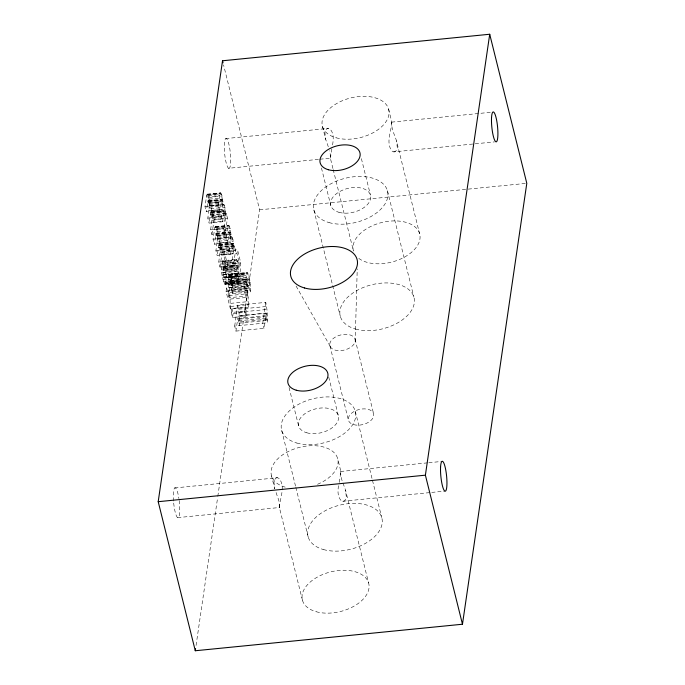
<?xml version="1.0" encoding="UTF-8"?>
<svg xmlns="http://www.w3.org/2000/svg" width="685" height="685" viewBox="0 0 685 685"><rect width="100%" height="100%" fill="white"/><g stroke="black" fill="none" stroke-linecap="round" stroke-linejoin="round"><path stroke-width="0.51" stroke-dasharray="3.42 2.57" d="M238.175 275.927L239.356 281.338L238.791 282.777L224.706 284.095C221.623 277.04 220.373 268.135 222.762 260.754L236.522 259.401L237.798 261.644L238.971 267.227L224.654 268.708L223.815 266.859L222.95 272.81L224.183 278.127L237.892 276.714L238.175 275.927L224.808 277.254L224.183 278.127M238.448 282.956L238.072 282.768C234.981 275.712 233.731 266.808 236.119 259.427L236.522 259.401M232.455 293.728L232.592 288.077L231.599 280.644L230.271 275.815L229.441 274.437L228.747 274.642L228.062 281.792L229.098 297.735L247.131 295.946L246.086 277.879L246.523 273.52L247.473 272.647L249.982 280.67L250.487 291.93L232.455 293.728C230.228 289.584 232.283 284.617 230.014 280.525L229.398 285.157L230.451 309.072L248.484 307.282L247.431 283.367L248.056 278.735C250.325 282.828 248.261 287.794 250.487 291.93M355.198 341.241A12.998 7.758 -14 0 0 337.166 336.147A12.998 7.758 -14 0 0 335.136 350.112A12.998 7.758 -14 0 0 355.198 341.241L357.236 268.914M339.263 482.428L340.865 471.451L337.628 458.445M209.113 208.874L209.113 204.455L208.035 200.671L206.228 211.682L219.585 210.363L221.144 200.011L221.709 199.592C224.543 206.87 219.371 214.602 222.419 221.769L209.062 223.096L207.812 218.078L209.113 208.874L224.903 207.255L226.024 215.569L212.667 216.897L211.545 208.582L210.672 206.022L209.867 205.628L208.771 197.443L207.358 194.155L206.69 195.285L204.978 206.673L206.228 211.682M212.667 216.897L212.966 214.833L226.324 213.506L227.471 218.13L225.271 233.225L211.913 234.553L210.663 229.535L212.093 218.686L210.92 212.025L209.062 223.096M217.205 241.385L217.196 236.967L216.126 233.183L214.311 244.194L227.668 242.867L229.235 232.523L229.792 232.104C232.635 239.382 227.463 247.114 230.511 254.281L217.145 255.599L215.903 250.59L217.205 241.385L232.994 239.767L234.107 248.081L220.75 249.4L219.637 241.094L218.763 238.526L217.95 238.14L216.862 229.954L215.45 226.658L214.773 227.788L213.061 239.176L214.311 244.194M220.75 249.4L221.05 247.345L234.416 246.018L235.563 250.642L233.362 265.737L219.996 267.064L218.755 262.047L220.176 251.198L219.003 244.536L217.145 255.599M225.271 233.225C222.043 226.067 227.797 217.787 224.278 210.697L210.92 212.025M233.362 265.737L232.112 260.72L233.534 249.871L232.361 243.209L230.511 254.281M226.478 277.708L227.42 264.29L224.123 251.018L237.481 249.7L240.786 262.963L239.836 276.38L226.478 277.708L224.654 268.708M224.123 251.018L223.575 254.76L225.93 264.222L225.613 268.546L224.44 262.971L223.593 261.105L222.762 260.754M238.971 267.227L239.288 262.894L236.933 253.433L237.481 249.7M237.892 276.714L236.822 275.156L236.308 271.483L237.173 265.532L239.836 276.38M302.496 600.394L279.394 507.534C280.516 502.764 277.211 496.788 275.909 491.89M332.927 168.501L330.358 158.184L330.804 157.113L329.528 150.76M340.865 471.451C339.871 477.308 343.724 484.278 345.514 490.152L368.616 583.021M388.592 109.095L391.829 122.101C390.835 127.958 394.688 134.928 396.487 140.802L419.58 233.671M331.865 148.842L330.358 158.184M332.585 144.955C333.424 139.766 334.075 133.447 330.247 129.242L328.457 128.395L326.822 128.557L324.784 131.743L325.709 139.483L328.475 147.249M338.501 485.674C337.739 490.58 337.388 496.471 340.976 500.392L342.765 501.24L344.409 501.077L346.447 497.892L345.514 490.152M211.913 234.553L214.114 219.457L212.966 214.833M219.585 210.363L218.335 205.346L220.048 193.958L220.724 192.827L222.137 196.115L223.224 204.301L224.029 204.695L224.903 207.255M222.419 221.769L224.278 210.697M226.024 215.569L226.324 213.506M219.996 267.064L222.205 251.969L221.05 247.345M232.994 239.767L232.121 237.198L231.307 236.813L230.22 228.627L228.807 225.339L228.139 226.47L226.427 237.849L227.668 242.867M230.451 309.072L226.076 291.485L226.615 287.777L249.323 285.491M234.107 248.081L234.416 246.018M231.299 312.497L231.881 308.507L245.247 307.18L246.489 312.197L245.906 316.187L232.549 317.515L231.299 312.497L244.665 311.17L245.247 307.18M232.549 317.515L233.131 313.516L231.881 308.507M234.681 326.086L237.738 305.159L265.789 302.376C267.022 309.012 268.015 316.033 267.356 322.772L234.681 326.086L235.931 331.103L263.982 328.32L266.182 313.259L238.123 316.042L235.931 331.103M248.484 307.282L244.108 289.695L244.648 285.988L247.131 295.946M237.738 305.159C238.962 311.795 239.956 318.816 239.296 325.555L238.123 316.042M196.056 645.467L217.65 497.43M217.804 496.377L259.606 209.824L223.558 64.904M265.789 302.376L262.74 323.303L263.982 328.32M225.091 284.284L225.999 282.665L224.808 277.254M225.656 138.593L328.457 128.395M391.537 122.135L492.849 112.083M228.602 168.279A15.044 2.868 84.3 0 0 229.569 147.421A15.044 2.868 84.3 0 0 224.337 144.501A15.044 2.868 84.3 0 0 228.602 168.279L318.962 159.314M319.861 159.228L330.658 158.149M391.829 122.101C391.435 131.289 385.518 142.583 391.94 151.042L393.729 151.89L474.174 143.91M475.236 143.807L494.399 141.906M207.358 194.155L220.724 192.827M206.973 194.403L220.33 193.084M207.795 194.583L221.152 193.256M206.69 195.285L220.048 193.958M208.274 195.679L221.632 194.36M206.382 197.015L219.748 195.687M208.771 197.443L222.137 196.115M209.148 199.181L222.505 197.862M208.035 200.671L221.392 199.344M208.351 200.919L221.709 199.592M209.456 201.125L222.813 199.806M207.786 201.339L221.144 200.011M208.694 201.964L222.051 200.636M207.486 203.06L220.844 201.732M208.925 203.111L222.291 201.784M209.696 203.274L223.053 201.947M209.113 204.455L222.471 203.128M209.867 205.628L223.618 204.224M209.216 205.885L222.574 204.558M210.672 206.022L224.029 204.695M204.978 206.673L218.335 205.346M209.225 207.298L224.457 205.706M211.939 210.389L225.296 209.062M208.874 210.826L222.231 209.499M211.1 212.119L224.457 210.792M210.749 212.247L224.106 210.92M211.297 212.547L225.613 211.048M210.552 213.069L223.909 211.751M211.519 213.335L224.877 212.007M210.269 214.816L225.853 213.215M259.606 209.824L526.799 183.306M211.965 215.921L225.331 214.593M212.076 217.325L225.433 215.998M207.812 218.078L221.178 216.751M212.093 218.686L225.451 217.359M214.114 219.457L227.471 218.13M211.982 220.236L225.339 218.909M211.733 222.205L225.091 220.878M215.45 226.658L228.807 225.339M215.056 226.915L228.413 225.588M215.886 227.095L229.244 225.767M214.773 227.788L228.139 226.47M216.357 228.191L229.715 226.863M210.663 229.535L224.021 228.216M214.473 229.526L227.831 228.199M216.862 229.954L230.22 228.627M217.239 231.693L230.597 230.365M216.126 233.183L229.484 231.855M216.434 233.422L229.792 232.104M215.869 233.85L230.905 232.309M216.777 234.475L230.143 233.148M215.569 235.563L228.927 234.236M217.017 235.623L230.374 234.296M217.779 235.786L231.136 234.458M217.196 236.967L230.554 235.64M217.95 238.14L231.71 236.736M217.308 238.397L230.665 237.07M213.061 239.176L232.121 237.198M217.316 239.801L232.549 238.217M220.022 242.892L233.379 241.574M216.957 243.338L230.323 242.01M219.003 244.536L232.54 243.303M218.84 244.75L232.198 243.423M219.38 245.059L233.696 243.56M218.635 245.581L232.001 244.254M219.611 245.846L232.968 244.519M219.868 247.071L233.945 245.727M218.352 247.328L231.718 246.001M220.056 248.432L233.414 247.105M220.168 249.837L233.525 248.509M215.903 250.59L229.261 249.263M220.176 251.198L233.534 249.871M222.205 251.969L235.563 250.642M220.073 252.748L233.431 251.421M219.825 254.709L233.183 253.381M223.575 254.76L236.933 253.433M222.411 261.208L236.95 259.778M218.755 262.047L232.112 260.72M222.103 262.098L237.378 260.523M224.44 262.971L237.798 261.644M221.854 263.425L235.212 262.098M225.93 264.222L239.288 262.894M221.7 264.795L240.786 262.963M221.615 266.328L234.972 265.001M225.262 266.354L238.62 265.026M223.815 266.859L237.173 265.532M223.438 267.244L236.804 265.917M224.235 267.381L237.592 266.054M221.597 268.032L234.964 266.705M223.13 268.657L236.488 267.33M221.649 269.89L235.015 268.563M224.903 269.856L238.26 268.529M222.933 270.721L236.291 269.393M225.108 271.14L238.474 269.813M221.82 272.502L235.186 271.174M222.95 272.81L238.637 271.226M225.399 274.103L238.757 272.776M223.139 274.779L236.505 273.452M222.111 275.01L247.105 272.561M229.441 274.437L247.473 272.647M228.747 274.642L246.788 272.853M229.843 274.916L247.876 273.127M228.49 275.31L246.523 273.52M223.464 276.483L248.304 274.026M228.285 276.355L246.317 274.565M222.505 277.425L235.863 276.098M223.815 277.579L237.173 276.26M230.725 277.134L248.758 275.344M228.122 277.887L246.155 276.098M231.196 278.863L249.229 277.065M223.01 279.737L236.368 278.41M228.045 279.668L246.086 277.879M230.014 280.525L248.056 278.735M223.456 281.372L247.756 278.932M231.599 280.644L249.64 278.855M230.365 281.055L248.398 279.266M228.062 281.792L247.525 279.891M223.884 282.64L237.25 281.312M225.999 282.665L239.356 281.338M230.742 282.297L248.775 280.507M231.95 282.46L249.982 280.67M224.303 283.547L237.661 282.22M225.733 283.564L247.413 281.364M224.706 284.095L238.072 282.768M225.425 284.104L238.791 282.777M231.068 283.898L249.1 282.109M228.156 284.343L246.198 282.554M232.232 284.309L250.265 282.52M229.398 285.157L247.431 283.367M231.256 285.551L249.289 283.761M232.446 286.184L250.487 284.395M229.561 287.88L247.593 286.09M232.592 288.077L250.624 286.287M231.153 289.121L249.186 287.332M228.593 290.294L246.626 288.496M232.643 289.969L250.676 288.179M226.076 291.485L244.108 289.695M232.592 291.844L250.633 290.055M229.929 292.726L247.97 290.937M229.004 295.603L247.037 293.814M230.4 299.054L248.432 297.264M230.605 303.369L248.638 301.58M230.605 306.452L248.638 304.662M238.748 309.226L266.799 306.443M238.791 312.232L266.842 309.449M233.131 313.516L246.489 312.197M239.048 315.716L267.099 312.934M238.346 318.439L266.397 315.657L267.356 322.772M239.425 319.142L267.475 316.35M238.611 320.82L266.662 318.037M239.827 321.924L267.878 319.142M238.928 323.192L266.987 320.409M174.692 487.943L277.493 477.745L279.283 478.592C285.705 487.052 279.797 498.346 279.394 507.534M340.573 471.485L428.039 462.803M428.81 462.726L442.63 461.356M177.638 517.629L279.694 507.499M342.765 501.24L430.659 492.524M431.721 492.412L444.822 491.111M393.729 151.89L395.373 151.727L397.411 148.542L396.487 140.802M277.493 477.745L275.858 477.907L273.82 481.093L274.745 488.833L271.508 475.818M296.091 286.039L330.915 347.62M387.419 190.661L413.903 297.136M361.389 158.612L370.474 195.114M322.472 126.468L325.709 139.483M333.184 169.529L353.46 251.044A34.19 20.404 -14 0 1 393.943 220.904A34.19 20.404 -14 0 1 413.903 250.085A34.19 20.404 -14 0 1 358.144 257.885M321.462 168.022L330.795 205.543M355.07 339.195L373.608 413.731M313.858 209.995L340.342 316.461M355.258 411.128L372.229 479.346M372.486 480.382L381.742 517.595M329.93 345.805L348.468 420.333M328.723 377.041L338.313 415.581M289.053 387.47L298.634 426.001M281.689 430.454L295.577 486.273M295.834 487.309L308.181 536.929M244.665 311.17L245.906 316.187M226.615 287.777L229.098 297.735M266.182 313.259L266.397 315.657M285.191 487.146A34.19 20.404 -14 0 1 281.441 455.696A34.19 20.404 -14 0 1 332.859 451.526A34.19 20.404 -14 0 1 316.804 484.586M179.17 500.529A15.044 2.868 84.3 0 1 178.109 517.706A15.044 2.868 84.3 0 1 173.596 502.036M173.519 501.06A15.044 2.868 84.3 0 1 174.872 487.831A15.044 2.868 84.3 0 1 178.913 498.612M353.674 424.64A12.998 7.758 -14 0 0 373.736 415.769A12.998 7.758 -14 0 0 355.712 410.683A12.998 7.758 -14 0 0 353.674 424.64M355.566 329.065A38.035 22.708 -14 0 0 414.279 303.113A38.035 22.708 -14 0 0 361.526 288.222A38.035 22.708 -14 0 0 355.566 329.065M336.155 137.796A34.19 20.404 -14 0 0 388.934 114.472A34.19 20.404 -14 0 0 341.515 101.08A34.19 20.404 -14 0 0 336.155 137.796M329.074 222.591A38.035 22.708 -14 0 0 387.796 196.638A38.035 22.708 -14 0 0 335.033 181.748A38.035 22.708 -14 0 0 329.074 222.591M339.007 212.333A20.516 12.244 -14 0 0 370.671 198.342A20.516 12.244 -14 0 0 342.226 190.31A20.516 12.244 -14 0 0 339.007 212.333M316.179 611.722A34.19 20.404 -14 0 0 368.958 588.389A34.19 20.404 -14 0 0 321.539 575.006A34.19 20.404 -14 0 0 316.179 611.722M323.397 549.533A38.035 22.708 -14 0 0 382.119 523.571A38.035 22.708 -14 0 0 329.357 508.681A38.035 22.708 -14 0 0 323.397 549.533M296.913 443.058A38.035 22.708 -14 0 0 355.626 417.105A38.035 22.708 -14 0 0 302.873 402.206A38.035 22.708 -14 0 0 296.913 443.058M306.846 432.8A20.516 12.244 -14 0 0 338.51 418.8A20.516 12.244 -14 0 0 310.057 410.769A20.516 12.244 -14 0 0 306.846 432.8"/><path stroke-width="1.03" d="M158.201 501.694L222.531 60.768L489.715 34.25L526.799 183.306L462.469 624.232L195.285 650.75L158.201 501.694L425.394 475.176L489.715 34.25M195.285 650.75L195.593 648.635M425.394 475.176L462.469 624.232M222.531 60.768L223.045 62.832M304.585 287.983A34.19 20.404 -14 0 0 357.356 264.658A34.19 20.404 -14 0 0 309.937 251.267A34.19 20.404 -14 0 0 304.585 287.983M328.415 169.752A20.516 12.244 -14 0 0 360.079 155.752A20.516 12.244 -14 0 0 331.626 147.72A20.516 12.244 -14 0 0 328.415 169.752M296.254 390.21A20.516 12.244 -14 0 0 327.918 376.211A20.516 12.244 -14 0 0 299.465 368.179A20.516 12.244 -14 0 0 296.254 390.21M491.522 117.991A15.044 2.868 84.3 0 0 495.786 141.761A15.044 2.868 84.3 0 0 496.762 120.911A15.044 2.868 84.3 0 0 491.522 117.991M440.558 467.333A15.044 2.868 84.3 0 0 444.822 491.111A15.044 2.868 84.3 0 0 445.798 470.252A15.044 2.868 84.3 0 0 440.558 467.333"/></g></svg>
